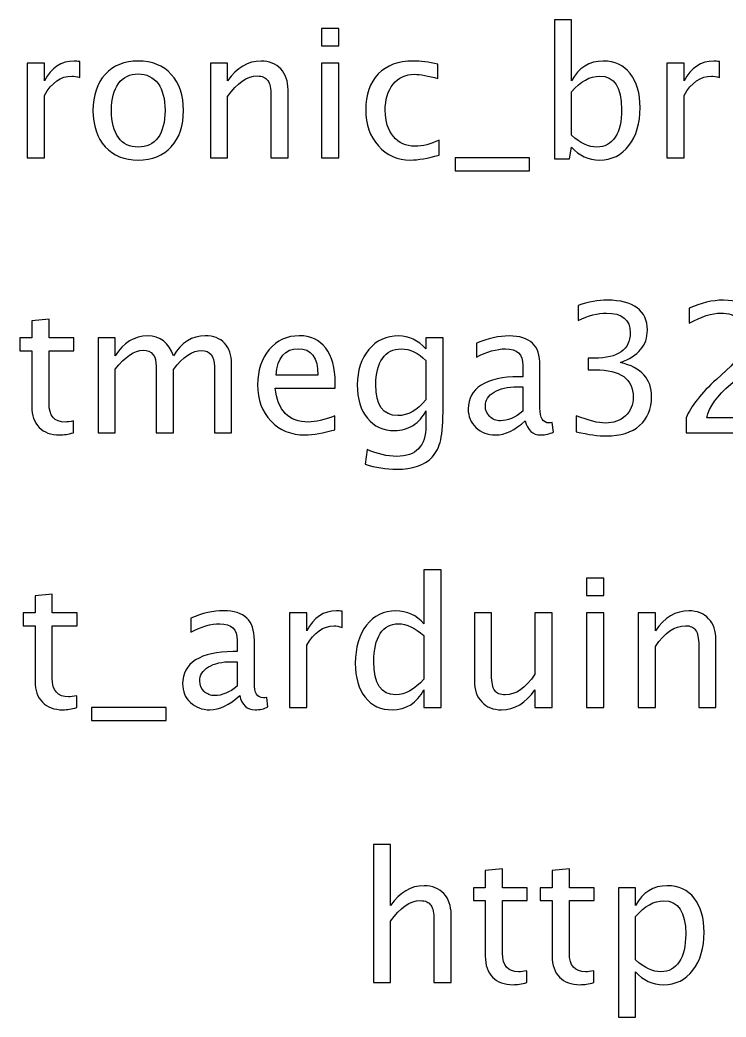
# Model space of a CAD drawing. Header units: centimetres. Extents: x -55 to 43, y -73 to 74.
# Drawn here: x 23.13 to 28.14, y 53.57 to 60.65 of the extents above; entities that cross this region are included whole.
import ezdxf

# ---------------------------------------------------------------- set-up
doc = ezdxf.new("R2010")
doc.units = ezdxf.units.CM
doc.header["$MEASUREMENT"] = 0
doc.layers.add('Layer 1', color=7, linetype='Continuous')

msp = doc.modelspace()

# ---------------------------------------------------------------- linework, layer by layer
at = {"layer": 'Layer 1'}
for points, knots in [([(26.92554, 59.66282), (26.92554, 59.66282), (26.92554, 60.64961), (26.92554, 60.64961), (26.92554, 60.64961), (26.92554, 60.64961), (27.04746, 60.64961), (27.04746, 60.64961), (27.04746, 60.64961), (27.04746, 60.64961), (27.04746, 60.21633), (27.04746, 60.21633), (27.04746, 60.21633), (27.09741, 60.31052), (27.17256, 60.35751), (27.27267, 60.35751), (27.27267, 60.35751), (27.35374, 60.35751), (27.41745, 60.32809), (27.46402, 60.26903), (27.46402, 60.26903), (27.51059, 60.20998), (27.53387, 60.12933), (27.53387, 60.0271), (27.53387, 60.0271), (27.53387, 59.91576), (27.50741, 59.8258), (27.45471, 59.75765), (27.45471, 59.75765), (27.402, 59.68928), (27.33258, 59.6552), (27.24664, 59.6552), (27.24664, 59.6552), (27.16684, 59.6552), (27.10038, 59.68568), (27.04746, 59.74685), (27.04746, 59.74685), (27.04746, 59.74685), (27.03264, 59.66282), (27.03264, 59.66282), (27.03264, 59.66282), (27.03264, 59.66282), (26.92554, 59.66282), (26.92554, 59.66282)], [0, 0, 0, 0, 0.0833333, 0.0833333, 0.0833333, 0.0833333, 0.1666667, 0.1666667, 0.1666667, 0.1666667, 0.25, 0.25, 0.25, 0.25, 0.3333333, 0.3333333, 0.3333333, 0.3333333, 0.4166667, 0.4166667, 0.4166667, 0.4166667, 0.5, 0.5, 0.5, 0.5, 0.5833333, 0.5833333, 0.5833333, 0.5833333, 0.6666667, 0.6666667, 0.6666667, 0.6666667, 0.75, 0.75, 0.75, 0.75, 0.8333333, 0.8333333, 0.8333333, 0.8333333, 1, 1, 1, 1]), ([(25.27306, 60.46673), (25.27306, 60.46673), (25.27306, 60.58865), (25.27306, 60.58865), (25.27306, 60.58865), (25.27306, 60.58865), (25.39498, 60.58865), (25.39498, 60.58865), (25.39498, 60.58865), (25.39498, 60.58865), (25.39498, 60.46673), (25.39498, 60.46673), (25.39498, 60.46673), (25.39498, 60.46673), (25.27306, 60.46673), (25.27306, 60.46673)], [0, 0, 0, 0, 0.2, 0.2, 0.2, 0.2, 0.4, 0.4, 0.4, 0.4, 0.6, 0.6, 0.6, 0.6, 1, 1, 1, 1]), ([(23.18497, 59.67044), (23.18497, 59.67044), (23.18497, 60.34354), (23.18497, 60.34354), (23.18497, 60.34354), (23.18497, 60.34354), (23.30689, 60.34354), (23.30689, 60.34354), (23.30689, 60.34354), (23.30689, 60.34354), (23.30689, 60.21633), (23.30689, 60.21633), (23.30689, 60.21633), (23.35536, 60.31052), (23.42564, 60.35751), (23.51792, 60.35751), (23.51792, 60.35751), (23.53041, 60.35751), (23.54353, 60.35645), (23.55708, 60.35434), (23.55708, 60.35434), (23.55708, 60.35434), (23.55708, 60.24025), (23.55708, 60.24025), (23.55708, 60.24025), (23.53591, 60.24723), (23.51729, 60.25083), (23.5012, 60.25083), (23.5012, 60.25083), (23.42373, 60.25083), (23.35896, 60.20511), (23.30689, 60.11346), (23.30689, 60.11346), (23.30689, 60.11346), (23.30689, 59.67044), (23.30689, 59.67044), (23.30689, 59.67044), (23.30689, 59.67044), (23.18497, 59.67044), (23.18497, 59.67044)], [0, 0, 0, 0, 0.0909091, 0.0909091, 0.0909091, 0.0909091, 0.1818182, 0.1818182, 0.1818182, 0.1818182, 0.2727273, 0.2727273, 0.2727273, 0.2727273, 0.3636364, 0.3636364, 0.3636364, 0.3636364, 0.4545455, 0.4545455, 0.4545455, 0.4545455, 0.5454545, 0.5454545, 0.5454545, 0.5454545, 0.6363636, 0.6363636, 0.6363636, 0.6363636, 0.7272727, 0.7272727, 0.7272727, 0.7272727, 0.8181818, 0.8181818, 0.8181818, 0.8181818, 1, 1, 1, 1]), ([(23.97258, 59.6552), (23.87373, 59.6552), (23.79542, 59.68674), (23.73784, 59.74982), (23.73784, 59.74982), (23.68006, 59.81289), (23.65127, 59.89862), (23.65127, 60.00678), (23.65127, 60.00678), (23.65127, 60.11473), (23.68006, 60.20024), (23.73784, 60.26311), (23.73784, 60.26311), (23.79542, 60.32597), (23.87373, 60.35751), (23.97258, 60.35751), (23.97258, 60.35751), (24.07143, 60.35751), (24.14975, 60.32597), (24.20732, 60.26311), (24.20732, 60.26311), (24.2651, 60.20024), (24.29389, 60.11473), (24.29389, 60.00678), (24.29389, 60.00678), (24.29389, 59.89862), (24.2651, 59.81289), (24.20732, 59.74982), (24.20732, 59.74982), (24.14975, 59.68674), (24.07143, 59.6552), (23.97258, 59.6552)], [0, 0, 0, 0, 0.1111111, 0.1111111, 0.1111111, 0.1111111, 0.2222222, 0.2222222, 0.2222222, 0.2222222, 0.3333333, 0.3333333, 0.3333333, 0.3333333, 0.4444444, 0.4444444, 0.4444444, 0.4444444, 0.5555556, 0.5555556, 0.5555556, 0.5555556, 0.6666667, 0.6666667, 0.6666667, 0.6666667, 0.7777778, 0.7777778, 0.7777778, 0.7777778, 1, 1, 1, 1]), ([(24.48481, 59.67044), (24.48481, 59.67044), (24.48481, 60.34354), (24.48481, 60.34354), (24.48481, 60.34354), (24.48481, 60.34354), (24.60673, 60.34354), (24.60673, 60.34354), (24.60673, 60.34354), (24.60673, 60.34354), (24.60673, 60.21633), (24.60673, 60.21633), (24.60673, 60.21633), (24.67129, 60.31052), (24.75045, 60.35751), (24.84401, 60.35751), (24.84401, 60.35751), (24.90285, 60.35751), (24.94963, 60.3391), (24.98413, 60.30205), (24.98413, 60.30205), (25.01863, 60.26522), (25.03599, 60.21548), (25.03599, 60.15325), (25.03599, 60.15325), (25.03599, 60.15325), (25.03599, 59.67044), (25.03599, 59.67044), (25.03599, 59.67044), (25.03599, 59.67044), (24.91407, 59.67044), (24.91407, 59.67044), (24.91407, 59.67044), (24.91407, 59.67044), (24.91407, 60.11346), (24.91407, 60.11346), (24.91407, 60.11346), (24.91407, 60.16341), (24.90666, 60.19897), (24.89206, 60.22014), (24.89206, 60.22014), (24.87724, 60.24152), (24.8529, 60.2521), (24.81882, 60.2521), (24.81882, 60.2521), (24.74389, 60.2521), (24.67319, 60.20321), (24.60673, 60.10542), (24.60673, 60.10542), (24.60673, 60.10542), (24.60673, 59.67044), (24.60673, 59.67044), (24.60673, 59.67044), (24.60673, 59.67044), (24.48481, 59.67044), (24.48481, 59.67044)], [0, 0, 0, 0, 0.0666667, 0.0666667, 0.0666667, 0.0666667, 0.1333333, 0.1333333, 0.1333333, 0.1333333, 0.2, 0.2, 0.2, 0.2, 0.2666667, 0.2666667, 0.2666667, 0.2666667, 0.3333333, 0.3333333, 0.3333333, 0.3333333, 0.4, 0.4, 0.4, 0.4, 0.4666667, 0.4666667, 0.4666667, 0.4666667, 0.5333333, 0.5333333, 0.5333333, 0.5333333, 0.6, 0.6, 0.6, 0.6, 0.6666667, 0.6666667, 0.6666667, 0.6666667, 0.7333333, 0.7333333, 0.7333333, 0.7333333, 0.8, 0.8, 0.8, 0.8, 0.8666667, 0.8666667, 0.8666667, 0.8666667, 1, 1, 1, 1]), ([(25.27306, 59.67044), (25.27306, 59.67044), (25.27306, 60.34354), (25.27306, 60.34354), (25.27306, 60.34354), (25.27306, 60.34354), (25.39498, 60.34354), (25.39498, 60.34354), (25.39498, 60.34354), (25.39498, 60.34354), (25.39498, 59.67044), (25.39498, 59.67044), (25.39498, 59.67044), (25.39498, 59.67044), (25.27306, 59.67044), (25.27306, 59.67044)], [0, 0, 0, 0, 0.2, 0.2, 0.2, 0.2, 0.4, 0.4, 0.4, 0.4, 0.6, 0.6, 0.6, 0.6, 1, 1, 1, 1]), ([(26.10745, 59.69076), (26.0285, 59.66705), (25.96034, 59.6552), (25.90298, 59.6552), (25.90298, 59.6552), (25.81196, 59.6552), (25.73661, 59.68886), (25.67671, 59.75595), (25.67671, 59.75595), (25.61681, 59.82326), (25.58675, 59.90814), (25.58675, 60.01038), (25.58675, 60.01038), (25.58675, 60.1196), (25.61638, 60.2049), (25.67565, 60.26586), (25.67565, 60.26586), (25.73492, 60.32703), (25.81768, 60.35751), (25.92394, 60.35751), (25.92394, 60.35751), (25.97622, 60.35751), (26.03506, 60.35031), (26.09983, 60.33592), (26.09983, 60.33592), (26.09983, 60.33592), (26.09983, 60.23305), (26.09983, 60.23305), (26.09983, 60.23305), (26.03104, 60.25337), (25.97495, 60.26353), (25.93177, 60.26353), (25.93177, 60.26353), (25.86911, 60.26353), (25.81895, 60.24004), (25.78148, 60.19326), (25.78148, 60.19326), (25.74402, 60.14648), (25.72518, 60.08404), (25.72518, 60.00614), (25.72518, 60.00614), (25.72518, 59.93058), (25.74465, 59.86962), (25.78339, 59.82284), (25.78339, 59.82284), (25.82212, 59.77627), (25.87271, 59.75299), (25.93558, 59.75299), (25.93558, 59.75299), (25.99125, 59.75299), (26.0484, 59.76738), (26.10745, 59.79617), (26.10745, 59.79617), (26.10745, 59.79617), (26.10745, 59.69076), (26.10745, 59.69076)], [0, 0, 0, 0, 0.0666667, 0.0666667, 0.0666667, 0.0666667, 0.1333333, 0.1333333, 0.1333333, 0.1333333, 0.2, 0.2, 0.2, 0.2, 0.2666667, 0.2666667, 0.2666667, 0.2666667, 0.3333333, 0.3333333, 0.3333333, 0.3333333, 0.4, 0.4, 0.4, 0.4, 0.4666667, 0.4666667, 0.4666667, 0.4666667, 0.5333333, 0.5333333, 0.5333333, 0.5333333, 0.6, 0.6, 0.6, 0.6, 0.6666667, 0.6666667, 0.6666667, 0.6666667, 0.7333333, 0.7333333, 0.7333333, 0.7333333, 0.8, 0.8, 0.8, 0.8, 0.8666667, 0.8666667, 0.8666667, 0.8666667, 1, 1, 1, 1]), ([(27.72479, 59.67044), (27.72479, 59.67044), (27.72479, 60.34354), (27.72479, 60.34354), (27.72479, 60.34354), (27.72479, 60.34354), (27.84671, 60.34354), (27.84671, 60.34354), (27.84671, 60.34354), (27.84671, 60.34354), (27.84671, 60.21633), (27.84671, 60.21633), (27.84671, 60.21633), (27.89518, 60.31052), (27.96546, 60.35751), (28.05774, 60.35751), (28.05774, 60.35751), (28.07023, 60.35751), (28.08335, 60.35645), (28.0969, 60.35434), (28.0969, 60.35434), (28.0969, 60.35434), (28.0969, 60.24025), (28.0969, 60.24025), (28.0969, 60.24025), (28.07573, 60.24723), (28.05711, 60.25083), (28.04102, 60.25083), (28.04102, 60.25083), (27.96355, 60.25083), (27.89878, 60.20511), (27.84671, 60.11346), (27.84671, 60.11346), (27.84671, 60.11346), (27.84671, 59.67044), (27.84671, 59.67044), (27.84671, 59.67044), (27.84671, 59.67044), (27.72479, 59.67044), (27.72479, 59.67044)], [0, 0, 0, 0, 0.0909091, 0.0909091, 0.0909091, 0.0909091, 0.1818182, 0.1818182, 0.1818182, 0.1818182, 0.2727273, 0.2727273, 0.2727273, 0.2727273, 0.3636364, 0.3636364, 0.3636364, 0.3636364, 0.4545455, 0.4545455, 0.4545455, 0.4545455, 0.5454545, 0.5454545, 0.5454545, 0.5454545, 0.6363636, 0.6363636, 0.6363636, 0.6363636, 0.7272727, 0.7272727, 0.7272727, 0.7272727, 0.8181818, 0.8181818, 0.8181818, 0.8181818, 1, 1, 1, 1]), ([(23.97237, 59.74664), (24.03269, 59.74664), (24.07968, 59.76929), (24.11313, 59.8148), (24.11313, 59.8148), (24.14636, 59.86009), (24.16308, 59.92423), (24.16308, 60.00678), (24.16308, 60.00678), (24.16308, 60.08912), (24.14636, 60.15304), (24.11313, 60.19834), (24.11313, 60.19834), (24.07968, 60.24342), (24.03269, 60.26607), (23.97237, 60.26607), (23.97237, 60.26607), (23.91183, 60.26607), (23.86484, 60.24342), (23.83182, 60.19834), (23.83182, 60.19834), (23.79859, 60.15304), (23.78208, 60.08912), (23.78208, 60.00678), (23.78208, 60.00678), (23.78208, 59.92423), (23.79859, 59.86009), (23.83182, 59.8148), (23.83182, 59.8148), (23.86484, 59.76929), (23.91183, 59.74664), (23.97237, 59.74664)], [0, 0, 0, 0, 0.1111111, 0.1111111, 0.1111111, 0.1111111, 0.2222222, 0.2222222, 0.2222222, 0.2222222, 0.3333333, 0.3333333, 0.3333333, 0.3333333, 0.4444444, 0.4444444, 0.4444444, 0.4444444, 0.5555556, 0.5555556, 0.5555556, 0.5555556, 0.6666667, 0.6666667, 0.6666667, 0.6666667, 0.7777778, 0.7777778, 0.7777778, 0.7777778, 1, 1, 1, 1]), ([(27.04746, 59.83088), (27.11033, 59.77479), (27.17023, 59.74664), (27.22717, 59.74664), (27.22717, 59.74664), (27.28326, 59.74664), (27.32665, 59.77014), (27.35713, 59.81691), (27.35713, 59.81691), (27.38782, 59.86369), (27.40306, 59.92952), (27.40306, 60.01461), (27.40306, 60.01461), (27.40306, 60.17209), (27.35099, 60.25083), (27.24685, 60.25083), (27.24685, 60.25083), (27.17869, 60.25083), (27.11223, 60.214), (27.04746, 60.14013), (27.04746, 60.14013), (27.04746, 60.14013), (27.04746, 59.83088), (27.04746, 59.83088)], [0, 0, 0, 0, 0.1428571, 0.1428571, 0.1428571, 0.1428571, 0.2857143, 0.2857143, 0.2857143, 0.2857143, 0.4285714, 0.4285714, 0.4285714, 0.4285714, 0.5714286, 0.5714286, 0.5714286, 0.5714286, 0.7142857, 0.7142857, 0.7142857, 0.7142857, 1, 1, 1, 1]), ([(26.22196, 59.579), (26.22196, 59.579), (26.22196, 59.67044), (26.22196, 59.67044), (26.22196, 59.67044), (26.22196, 59.67044), (26.75028, 59.67044), (26.75028, 59.67044), (26.75028, 59.67044), (26.75028, 59.67044), (26.75028, 59.579), (26.75028, 59.579), (26.75028, 59.579), (26.75028, 59.579), (26.22196, 59.579), (26.22196, 59.579)], [0, 0, 0, 0, 0.2, 0.2, 0.2, 0.2, 0.4, 0.4, 0.4, 0.4, 0.6, 0.6, 0.6, 0.6, 1, 1, 1, 1]), ([(27.08135, 57.72522), (27.08135, 57.72522), (27.08135, 57.83952), (27.08135, 57.83952), (27.08135, 57.83952), (27.16856, 57.80481), (27.23693, 57.78745), (27.28709, 57.78745), (27.28709, 57.78745), (27.34615, 57.78745), (27.39377, 57.80438), (27.43039, 57.83846), (27.43039, 57.83846), (27.46701, 57.87254), (27.48521, 57.91699), (27.48521, 57.9716), (27.48521, 57.9716), (27.48521, 58.10114), (27.39504, 58.16591), (27.2147, 58.16591), (27.2147, 58.16591), (27.2147, 58.16591), (27.16644, 58.16591), (27.16644, 58.16591), (27.16644, 58.16591), (27.16644, 58.16591), (27.16644, 58.24783), (27.16644, 58.24783), (27.16644, 58.24783), (27.16644, 58.24783), (27.2092, 58.24846), (27.2092, 58.24846), (27.2092, 58.24846), (27.37874, 58.24846), (27.46362, 58.30815), (27.46362, 58.42774), (27.46362, 58.42774), (27.46362, 58.52151), (27.40732, 58.5685), (27.29492, 58.5685), (27.29492, 58.5685), (27.2346, 58.5685), (27.16771, 58.55114), (27.09405, 58.51643), (27.09405, 58.51643), (27.09405, 58.51643), (27.09405, 58.62311), (27.09405, 58.62311), (27.09405, 58.62311), (27.16623, 58.64766), (27.23587, 58.65994), (27.30275, 58.65994), (27.30275, 58.65994), (27.39377, 58.65994), (27.46383, 58.64174), (27.51252, 58.60533), (27.51252, 58.60533), (27.5612, 58.56914), (27.58554, 58.51643), (27.58554, 58.44743), (27.58554, 58.44743), (27.58554, 58.33969), (27.52183, 58.26285), (27.39419, 58.21713), (27.39419, 58.21713), (27.54215, 58.18263), (27.61602, 58.10156), (27.61602, 57.97351), (27.61602, 57.97351), (27.61602, 57.88715), (27.58745, 57.8192), (27.53051, 57.76988), (27.53051, 57.76988), (27.47357, 57.72056), (27.39525, 57.69601), (27.29577, 57.69601), (27.29577, 57.69601), (27.23904, 57.69601), (27.16771, 57.70575), (27.08135, 57.72522)], [0, 0, 0, 0, 0.047619, 0.047619, 0.047619, 0.047619, 0.0952381, 0.0952381, 0.0952381, 0.0952381, 0.1428571, 0.1428571, 0.1428571, 0.1428571, 0.1904762, 0.1904762, 0.1904762, 0.1904762, 0.2380952, 0.2380952, 0.2380952, 0.2380952, 0.2857143, 0.2857143, 0.2857143, 0.2857143, 0.3333333, 0.3333333, 0.3333333, 0.3333333, 0.3809524, 0.3809524, 0.3809524, 0.3809524, 0.4285714, 0.4285714, 0.4285714, 0.4285714, 0.4761905, 0.4761905, 0.4761905, 0.4761905, 0.5238095, 0.5238095, 0.5238095, 0.5238095, 0.5714286, 0.5714286, 0.5714286, 0.5714286, 0.6190476, 0.6190476, 0.6190476, 0.6190476, 0.6666667, 0.6666667, 0.6666667, 0.6666667, 0.7142857, 0.7142857, 0.7142857, 0.7142857, 0.7619048, 0.7619048, 0.7619048, 0.7619048, 0.8095238, 0.8095238, 0.8095238, 0.8095238, 0.8571429, 0.8571429, 0.8571429, 0.8571429, 0.9047619, 0.9047619, 0.9047619, 0.9047619, 1, 1, 1, 1]), ([(27.86028, 57.71887), (27.86028, 57.71887), (27.86028, 57.82555), (27.86028, 57.82555), (27.86028, 57.82555), (27.89584, 57.90874), (27.9676, 57.99954), (28.07576, 58.09754), (28.07576, 58.09754), (28.07576, 58.09754), (28.14561, 58.1602), (28.14561, 58.1602), (28.14561, 58.1602), (28.23557, 58.2419), (28.28065, 58.32276), (28.28065, 58.40319), (28.28065, 58.40319), (28.28065, 58.45462), (28.2652, 58.49484), (28.23451, 58.52426), (28.23451, 58.52426), (28.20382, 58.55368), (28.16127, 58.5685), (28.1073, 58.5685), (28.1073, 58.5685), (28.04422, 58.5685), (27.9695, 58.54437), (27.88314, 58.49611), (27.88314, 58.49611), (27.88314, 58.49611), (27.88314, 58.60279), (27.88314, 58.60279), (27.88314, 58.60279), (27.96463, 58.64089), (28.0457, 58.65994), (28.12656, 58.65994), (28.12656, 58.65994), (28.21249, 58.65994), (28.2815, 58.63687), (28.33357, 58.59051), (28.33357, 58.59051), (28.38543, 58.54416), (28.41146, 58.48278), (28.41146, 58.40615), (28.41146, 58.40615), (28.41146, 58.35112), (28.39834, 58.30222), (28.37209, 58.25968), (28.37209, 58.25968), (28.34563, 58.21692), (28.29674, 58.16528), (28.22498, 58.10432), (28.22498, 58.10432), (28.22498, 58.10432), (28.17778, 58.0641), (28.17778, 58.0641), (28.17778, 58.0641), (28.07957, 57.98091), (28.02284, 57.90133), (28.0076, 57.82555), (28.0076, 57.82555), (28.0076, 57.82555), (28.40765, 57.82555), (28.40765, 57.82555), (28.40765, 57.82555), (28.40765, 57.82555), (28.40765, 57.71887), (28.40765, 57.71887), (28.40765, 57.71887), (28.40765, 57.71887), (27.86028, 57.71887), (27.86028, 57.71887)], [0, 0, 0, 0, 0.0526316, 0.0526316, 0.0526316, 0.0526316, 0.1052632, 0.1052632, 0.1052632, 0.1052632, 0.1578947, 0.1578947, 0.1578947, 0.1578947, 0.2105263, 0.2105263, 0.2105263, 0.2105263, 0.2631579, 0.2631579, 0.2631579, 0.2631579, 0.3157895, 0.3157895, 0.3157895, 0.3157895, 0.3684211, 0.3684211, 0.3684211, 0.3684211, 0.4210526, 0.4210526, 0.4210526, 0.4210526, 0.4736842, 0.4736842, 0.4736842, 0.4736842, 0.5263158, 0.5263158, 0.5263158, 0.5263158, 0.5789474, 0.5789474, 0.5789474, 0.5789474, 0.6315789, 0.6315789, 0.6315789, 0.6315789, 0.6842105, 0.6842105, 0.6842105, 0.6842105, 0.7368421, 0.7368421, 0.7368421, 0.7368421, 0.7894737, 0.7894737, 0.7894737, 0.7894737, 0.8421053, 0.8421053, 0.8421053, 0.8421053, 0.8947368, 0.8947368, 0.8947368, 0.8947368, 1, 1, 1, 1]), ([(23.51328, 57.71908), (23.4756, 57.70871), (23.4428, 57.70363), (23.41507, 57.70363), (23.41507, 57.70363), (23.35284, 57.70363), (23.30437, 57.72141), (23.26965, 57.75697), (23.26965, 57.75697), (23.23473, 57.79253), (23.21737, 57.84185), (23.21737, 57.90514), (23.21737, 57.90514), (23.21737, 57.90514), (23.21737, 58.30053), (23.21737, 58.30053), (23.21737, 58.30053), (23.21737, 58.30053), (23.13313, 58.30053), (23.13313, 58.30053), (23.13313, 58.30053), (23.13313, 58.30053), (23.13313, 58.39197), (23.13313, 58.39197), (23.13313, 58.39197), (23.13313, 58.39197), (23.21737, 58.39197), (23.21737, 58.39197), (23.21737, 58.39197), (23.21737, 58.39197), (23.21737, 58.51368), (23.21737, 58.51368), (23.21737, 58.51368), (23.21737, 58.51368), (23.33929, 58.52532), (23.33929, 58.52532), (23.33929, 58.52532), (23.33929, 58.52532), (23.33929, 58.39197), (23.33929, 58.39197), (23.33929, 58.39197), (23.33929, 58.39197), (23.51582, 58.39197), (23.51582, 58.39197), (23.51582, 58.39197), (23.51582, 58.39197), (23.51582, 58.30053), (23.51582, 58.30053), (23.51582, 58.30053), (23.51582, 58.30053), (23.33929, 58.30053), (23.33929, 58.30053), (23.33929, 58.30053), (23.33929, 58.30053), (23.33929, 57.92715), (23.33929, 57.92715), (23.33929, 57.92715), (23.33929, 57.8391), (23.3776, 57.79507), (23.45401, 57.79507), (23.45401, 57.79507), (23.47031, 57.79507), (23.49, 57.79782), (23.51328, 57.80311), (23.51328, 57.80311), (23.51328, 57.80311), (23.51328, 57.71908), (23.51328, 57.71908)], [0, 0, 0, 0, 0.0555556, 0.0555556, 0.0555556, 0.0555556, 0.1111111, 0.1111111, 0.1111111, 0.1111111, 0.1666667, 0.1666667, 0.1666667, 0.1666667, 0.2222222, 0.2222222, 0.2222222, 0.2222222, 0.2777778, 0.2777778, 0.2777778, 0.2777778, 0.3333333, 0.3333333, 0.3333333, 0.3333333, 0.3888889, 0.3888889, 0.3888889, 0.3888889, 0.4444444, 0.4444444, 0.4444444, 0.4444444, 0.5, 0.5, 0.5, 0.5, 0.5555556, 0.5555556, 0.5555556, 0.5555556, 0.6111111, 0.6111111, 0.6111111, 0.6111111, 0.6666667, 0.6666667, 0.6666667, 0.6666667, 0.7222222, 0.7222222, 0.7222222, 0.7222222, 0.7777778, 0.7777778, 0.7777778, 0.7777778, 0.8333333, 0.8333333, 0.8333333, 0.8333333, 0.8888889, 0.8888889, 0.8888889, 0.8888889, 1, 1, 1, 1]), ([(23.68727, 57.71887), (23.68727, 57.71887), (23.68727, 58.39197), (23.68727, 58.39197), (23.68727, 58.39197), (23.68727, 58.39197), (23.80919, 58.39197), (23.80919, 58.39197), (23.80919, 58.39197), (23.80919, 58.39197), (23.80919, 58.26476), (23.80919, 58.26476), (23.80919, 58.26476), (23.86867, 58.35895), (23.94487, 58.40594), (24.03821, 58.40594), (24.03821, 58.40594), (24.12817, 58.40594), (24.18934, 58.35895), (24.22194, 58.26476), (24.22194, 58.26476), (24.27973, 58.3598), (24.35508, 58.40721), (24.44758, 58.40721), (24.44758, 58.40721), (24.50663, 58.40721), (24.55256, 58.38985), (24.58537, 58.35493), (24.58537, 58.35493), (24.61818, 58.32), (24.63469, 58.27111), (24.63469, 58.20824), (24.63469, 58.20824), (24.63469, 58.20824), (24.63469, 57.71887), (24.63469, 57.71887), (24.63469, 57.71887), (24.63469, 57.71887), (24.51277, 57.71887), (24.51277, 57.71887), (24.51277, 57.71887), (24.51277, 57.71887), (24.51277, 58.18814), (24.51277, 58.18814), (24.51277, 58.18814), (24.51277, 58.26476), (24.48229, 58.30307), (24.42133, 58.30307), (24.42133, 58.30307), (24.35804, 58.30307), (24.29158, 58.25841), (24.22194, 58.16887), (24.22194, 58.16887), (24.22194, 58.16887), (24.22194, 57.71887), (24.22194, 57.71887), (24.22194, 57.71887), (24.22194, 57.71887), (24.10002, 57.71887), (24.10002, 57.71887), (24.10002, 57.71887), (24.10002, 57.71887), (24.10002, 58.18856), (24.10002, 58.18856), (24.10002, 58.18856), (24.10002, 58.26582), (24.06912, 58.30434), (24.0071, 58.30434), (24.0071, 58.30434), (23.9455, 58.30434), (23.87946, 58.25947), (23.80919, 58.16951), (23.80919, 58.16951), (23.80919, 58.16951), (23.80919, 57.71887), (23.80919, 57.71887), (23.80919, 57.71887), (23.80919, 57.71887), (23.68727, 57.71887), (23.68727, 57.71887)], [0, 0, 0, 0, 0.047619, 0.047619, 0.047619, 0.047619, 0.0952381, 0.0952381, 0.0952381, 0.0952381, 0.1428571, 0.1428571, 0.1428571, 0.1428571, 0.1904762, 0.1904762, 0.1904762, 0.1904762, 0.2380952, 0.2380952, 0.2380952, 0.2380952, 0.2857143, 0.2857143, 0.2857143, 0.2857143, 0.3333333, 0.3333333, 0.3333333, 0.3333333, 0.3809524, 0.3809524, 0.3809524, 0.3809524, 0.4285714, 0.4285714, 0.4285714, 0.4285714, 0.4761905, 0.4761905, 0.4761905, 0.4761905, 0.5238095, 0.5238095, 0.5238095, 0.5238095, 0.5714286, 0.5714286, 0.5714286, 0.5714286, 0.6190476, 0.6190476, 0.6190476, 0.6190476, 0.6666667, 0.6666667, 0.6666667, 0.6666667, 0.7142857, 0.7142857, 0.7142857, 0.7142857, 0.7619048, 0.7619048, 0.7619048, 0.7619048, 0.8095238, 0.8095238, 0.8095238, 0.8095238, 0.8571429, 0.8571429, 0.8571429, 0.8571429, 0.9047619, 0.9047619, 0.9047619, 0.9047619, 1, 1, 1, 1]), ([(25.36706, 57.74046), (25.28515, 57.71591), (25.21508, 57.70363), (25.15666, 57.70363), (25.15666, 57.70363), (25.05697, 57.70363), (24.9759, 57.73665), (24.91346, 57.80248), (24.91346, 57.80248), (24.85102, 57.86831), (24.81969, 57.95361), (24.81969, 58.0586), (24.81969, 58.0586), (24.81969, 58.16041), (24.84721, 58.24402), (24.90245, 58.30942), (24.90245, 58.30942), (24.9577, 58.37461), (25.02839, 58.40721), (25.11454, 58.40721), (25.11454, 58.40721), (25.19603, 58.40721), (25.25911, 58.37821), (25.30356, 58.32022), (25.30356, 58.32022), (25.34801, 58.26222), (25.37024, 58.18009), (25.37024, 58.07362), (25.37024, 58.07362), (25.37024, 58.07362), (25.3696, 58.03637), (25.3696, 58.03637), (25.3696, 58.03637), (25.3696, 58.03637), (24.94415, 58.03637), (24.94415, 58.03637), (24.94415, 58.03637), (24.96193, 57.8755), (25.04046, 57.79507), (25.17952, 57.79507), (25.17952, 57.79507), (25.23054, 57.79507), (25.29298, 57.80946), (25.36706, 57.83825), (25.36706, 57.83825), (25.36706, 57.83825), (25.36706, 57.74046), (25.36706, 57.74046)], [0, 0, 0, 0, 0.0769231, 0.0769231, 0.0769231, 0.0769231, 0.1538462, 0.1538462, 0.1538462, 0.1538462, 0.2307692, 0.2307692, 0.2307692, 0.2307692, 0.3076923, 0.3076923, 0.3076923, 0.3076923, 0.3846154, 0.3846154, 0.3846154, 0.3846154, 0.4615385, 0.4615385, 0.4615385, 0.4615385, 0.5384615, 0.5384615, 0.5384615, 0.5384615, 0.6153846, 0.6153846, 0.6153846, 0.6153846, 0.6923077, 0.6923077, 0.6923077, 0.6923077, 0.7692308, 0.7692308, 0.7692308, 0.7692308, 0.8461538, 0.8461538, 0.8461538, 0.8461538, 1, 1, 1, 1]), ([(25.58317, 57.49535), (25.58317, 57.49535), (25.59756, 57.60076), (25.59756, 57.60076), (25.59756, 57.60076), (25.66826, 57.56774), (25.73832, 57.55123), (25.80754, 57.55123), (25.80754, 57.55123), (25.94491, 57.55123), (26.0137, 57.62404), (26.0137, 57.76946), (26.0137, 57.76946), (26.0137, 57.76946), (26.0137, 57.87529), (26.0137, 57.87529), (26.0137, 57.87529), (25.99253, 57.83063), (25.96248, 57.79613), (25.92332, 57.77136), (25.92332, 57.77136), (25.88416, 57.7466), (25.84056, 57.73411), (25.79251, 57.73411), (25.79251, 57.73411), (25.71102, 57.73411), (25.64646, 57.76332), (25.59883, 57.82174), (25.59883, 57.82174), (25.55121, 57.88016), (25.52729, 57.95932), (25.52729, 58.05923), (25.52729, 58.05923), (25.52729, 58.16147), (25.55438, 58.24486), (25.60857, 58.30942), (25.60857, 58.30942), (25.66297, 58.37377), (25.73303, 58.40594), (25.81918, 58.40594), (25.81918, 58.40594), (25.89453, 58.40594), (25.95951, 58.37546), (26.0137, 58.31429), (26.0137, 58.31429), (26.0137, 58.31429), (26.0137, 58.39197), (26.0137, 58.39197), (26.0137, 58.39197), (26.0137, 58.39197), (26.13562, 58.39197), (26.13562, 58.39197), (26.13562, 58.39197), (26.13562, 58.39197), (26.13562, 57.9026), (26.13562, 57.9026), (26.13562, 57.9026), (26.13562, 57.7974), (26.13012, 57.71951), (26.11911, 57.66892), (26.11911, 57.66892), (26.10832, 57.61833), (26.08757, 57.57684), (26.05752, 57.54467), (26.05752, 57.54467), (26.00418, 57.48815), (25.92078, 57.45979), (25.80754, 57.45979), (25.80754, 57.45979), (25.72986, 57.45979), (25.65514, 57.47164), (25.58317, 57.49535)], [0, 0, 0, 0, 0.0526316, 0.0526316, 0.0526316, 0.0526316, 0.1052632, 0.1052632, 0.1052632, 0.1052632, 0.1578947, 0.1578947, 0.1578947, 0.1578947, 0.2105263, 0.2105263, 0.2105263, 0.2105263, 0.2631579, 0.2631579, 0.2631579, 0.2631579, 0.3157895, 0.3157895, 0.3157895, 0.3157895, 0.3684211, 0.3684211, 0.3684211, 0.3684211, 0.4210526, 0.4210526, 0.4210526, 0.4210526, 0.4736842, 0.4736842, 0.4736842, 0.4736842, 0.5263158, 0.5263158, 0.5263158, 0.5263158, 0.5789474, 0.5789474, 0.5789474, 0.5789474, 0.6315789, 0.6315789, 0.6315789, 0.6315789, 0.6842105, 0.6842105, 0.6842105, 0.6842105, 0.7368421, 0.7368421, 0.7368421, 0.7368421, 0.7894737, 0.7894737, 0.7894737, 0.7894737, 0.8421053, 0.8421053, 0.8421053, 0.8421053, 0.8947368, 0.8947368, 0.8947368, 0.8947368, 1, 1, 1, 1]), ([(26.7194, 57.8046), (26.64617, 57.73729), (26.57568, 57.70363), (26.50795, 57.70363), (26.50795, 57.70363), (26.45228, 57.70363), (26.40592, 57.72099), (26.36931, 57.75591), (26.36931, 57.75591), (26.33248, 57.79084), (26.31406, 57.83486), (26.31406, 57.88799), (26.31406, 57.88799), (26.31406, 57.96144), (26.34496, 58.01796), (26.40677, 58.05733), (26.40677, 58.05733), (26.46858, 58.0967), (26.55727, 58.11638), (26.67284, 58.11638), (26.67284, 58.11638), (26.67284, 58.11638), (26.70141, 58.11638), (26.70141, 58.11638), (26.70141, 58.11638), (26.70141, 58.11638), (26.70141, 58.19745), (26.70141, 58.19745), (26.70141, 58.19745), (26.70141, 58.27555), (26.66077, 58.3145), (26.57928, 58.3145), (26.57928, 58.3145), (26.5162, 58.3145), (26.4472, 58.2946), (26.37248, 58.25481), (26.37248, 58.25481), (26.37248, 58.25481), (26.37248, 58.35514), (26.37248, 58.35514), (26.37248, 58.35514), (26.45461, 58.38901), (26.53208, 58.40594), (26.60468, 58.40594), (26.60468, 58.40594), (26.6794, 58.40594), (26.73464, 58.38901), (26.76999, 58.35493), (26.76999, 58.35493), (26.80555, 58.32085), (26.82333, 58.26836), (26.82333, 58.19745), (26.82333, 58.19745), (26.82333, 58.19745), (26.82333, 57.89328), (26.82333, 57.89328), (26.82333, 57.89328), (26.82333, 57.82365), (26.84471, 57.78872), (26.88768, 57.78872), (26.88768, 57.78872), (26.89297, 57.78872), (26.9008, 57.78957), (26.91117, 57.79126), (26.91117, 57.79126), (26.91117, 57.79126), (26.91985, 57.72353), (26.91985, 57.72353), (26.91985, 57.72353), (26.89212, 57.71019), (26.86164, 57.70363), (26.8282, 57.70363), (26.8282, 57.70363), (26.77126, 57.70363), (26.73507, 57.73729), (26.7194, 57.8046)], [0, 0, 0, 0, 0.05, 0.05, 0.05, 0.05, 0.1, 0.1, 0.1, 0.1, 0.15, 0.15, 0.15, 0.15, 0.2, 0.2, 0.2, 0.2, 0.25, 0.25, 0.25, 0.25, 0.3, 0.3, 0.3, 0.3, 0.35, 0.35, 0.35, 0.35, 0.4, 0.4, 0.4, 0.4, 0.45, 0.45, 0.45, 0.45, 0.5, 0.5, 0.5, 0.5, 0.55, 0.55, 0.55, 0.55, 0.6, 0.6, 0.6, 0.6, 0.65, 0.65, 0.65, 0.65, 0.7, 0.7, 0.7, 0.7, 0.75, 0.75, 0.75, 0.75, 0.8, 0.8, 0.8, 0.8, 0.85, 0.85, 0.85, 0.85, 0.9, 0.9, 0.9, 0.9, 1, 1, 1, 1]), ([(24.9505, 58.12781), (24.9505, 58.12781), (25.24768, 58.12781), (25.24768, 58.12781), (25.24768, 58.12781), (25.24768, 58.25312), (25.2009, 58.31577), (25.10756, 58.31577), (25.10756, 58.31577), (25.01358, 58.31577), (24.9613, 58.25312), (24.9505, 58.12781)], [0, 0, 0, 0, 0.25, 0.25, 0.25, 0.25, 0.5, 0.5, 0.5, 0.5, 1, 1, 1, 1]), ([(26.0137, 57.9517), (26.0137, 57.9517), (26.0137, 58.23089), (26.0137, 58.23089), (26.0137, 58.23089), (25.95994, 58.28656), (25.90131, 58.3145), (25.83802, 58.3145), (25.83802, 58.3145), (25.78171, 58.3145), (25.73769, 58.29206), (25.70594, 58.24698), (25.70594, 58.24698), (25.67398, 58.20211), (25.6581, 58.13966), (25.6581, 58.06008), (25.6581, 58.06008), (25.6581, 57.91382), (25.70996, 57.84079), (25.81389, 57.84079), (25.81389, 57.84079), (25.88458, 57.84079), (25.95126, 57.87783), (26.0137, 57.9517)], [0, 0, 0, 0, 0.1428571, 0.1428571, 0.1428571, 0.1428571, 0.2857143, 0.2857143, 0.2857143, 0.2857143, 0.4285714, 0.4285714, 0.4285714, 0.4285714, 0.5714286, 0.5714286, 0.5714286, 0.5714286, 0.7142857, 0.7142857, 0.7142857, 0.7142857, 1, 1, 1, 1]), ([(26.70141, 57.87106), (26.70141, 57.87106), (26.70141, 58.04399), (26.70141, 58.04399), (26.70141, 58.04399), (26.70141, 58.04399), (26.66225, 58.04526), (26.66225, 58.04526), (26.66225, 58.04526), (26.59452, 58.04526), (26.53991, 58.03277), (26.49821, 58.0078), (26.49821, 58.0078), (26.45672, 57.98261), (26.43598, 57.94938), (26.43598, 57.90789), (26.43598, 57.90789), (26.43598, 57.87889), (26.44635, 57.85434), (26.46688, 57.83423), (26.46688, 57.83423), (26.48763, 57.81412), (26.51282, 57.80396), (26.54266, 57.80396), (26.54266, 57.80396), (26.59346, 57.80396), (26.64638, 57.8264), (26.70141, 57.87106)], [0, 0, 0, 0, 0.125, 0.125, 0.125, 0.125, 0.25, 0.25, 0.25, 0.25, 0.375, 0.375, 0.375, 0.375, 0.5, 0.5, 0.5, 0.5, 0.625, 0.625, 0.625, 0.625, 0.75, 0.75, 0.75, 0.75, 1, 1, 1, 1]), ([(25.9996, 55.7673), (25.9996, 55.7673), (25.9996, 55.89367), (25.9996, 55.89367), (25.9996, 55.89367), (25.94986, 55.79926), (25.87493, 55.75206), (25.77481, 55.75206), (25.77481, 55.75206), (25.69353, 55.75206), (25.62961, 55.78148), (25.58304, 55.84054), (25.58304, 55.84054), (25.53647, 55.89959), (25.51319, 55.98024), (25.51319, 56.08247), (25.51319, 56.08247), (25.51319, 56.19423), (25.53965, 56.28419), (25.59235, 56.35235), (25.59235, 56.35235), (25.64527, 56.42029), (25.7147, 56.45437), (25.80085, 56.45437), (25.80085, 56.45437), (25.88064, 56.45437), (25.94711, 56.42389), (25.9996, 56.36272), (25.9996, 56.36272), (25.9996, 56.36272), (25.9996, 56.74647), (25.9996, 56.74647), (25.9996, 56.74647), (25.9996, 56.74647), (26.12152, 56.74647), (26.12152, 56.74647), (26.12152, 56.74647), (26.12152, 56.74647), (26.12152, 55.7673), (26.12152, 55.7673), (26.12152, 55.7673), (26.12152, 55.7673), (25.9996, 55.7673), (25.9996, 55.7673)], [0, 0, 0, 0, 0.0833333, 0.0833333, 0.0833333, 0.0833333, 0.1666667, 0.1666667, 0.1666667, 0.1666667, 0.25, 0.25, 0.25, 0.25, 0.3333333, 0.3333333, 0.3333333, 0.3333333, 0.4166667, 0.4166667, 0.4166667, 0.4166667, 0.5, 0.5, 0.5, 0.5, 0.5833333, 0.5833333, 0.5833333, 0.5833333, 0.6666667, 0.6666667, 0.6666667, 0.6666667, 0.75, 0.75, 0.75, 0.75, 0.8333333, 0.8333333, 0.8333333, 0.8333333, 1, 1, 1, 1]), ([(27.15403, 56.56359), (27.15403, 56.56359), (27.15403, 56.68551), (27.15403, 56.68551), (27.15403, 56.68551), (27.15403, 56.68551), (27.27595, 56.68551), (27.27595, 56.68551), (27.27595, 56.68551), (27.27595, 56.68551), (27.27595, 56.56359), (27.27595, 56.56359), (27.27595, 56.56359), (27.27595, 56.56359), (27.15403, 56.56359), (27.15403, 56.56359)], [0, 0, 0, 0, 0.2, 0.2, 0.2, 0.2, 0.4, 0.4, 0.4, 0.4, 0.6, 0.6, 0.6, 0.6, 1, 1, 1, 1]), ([(23.53665, 55.76751), (23.49897, 55.75714), (23.46617, 55.75206), (23.43844, 55.75206), (23.43844, 55.75206), (23.37621, 55.75206), (23.32774, 55.76984), (23.29302, 55.8054), (23.29302, 55.8054), (23.2581, 55.84096), (23.24074, 55.89028), (23.24074, 55.95357), (23.24074, 55.95357), (23.24074, 55.95357), (23.24074, 56.34896), (23.24074, 56.34896), (23.24074, 56.34896), (23.24074, 56.34896), (23.1565, 56.34896), (23.1565, 56.34896), (23.1565, 56.34896), (23.1565, 56.34896), (23.1565, 56.4404), (23.1565, 56.4404), (23.1565, 56.4404), (23.1565, 56.4404), (23.24074, 56.4404), (23.24074, 56.4404), (23.24074, 56.4404), (23.24074, 56.4404), (23.24074, 56.56211), (23.24074, 56.56211), (23.24074, 56.56211), (23.24074, 56.56211), (23.36266, 56.57375), (23.36266, 56.57375), (23.36266, 56.57375), (23.36266, 56.57375), (23.36266, 56.4404), (23.36266, 56.4404), (23.36266, 56.4404), (23.36266, 56.4404), (23.53919, 56.4404), (23.53919, 56.4404), (23.53919, 56.4404), (23.53919, 56.4404), (23.53919, 56.34896), (23.53919, 56.34896), (23.53919, 56.34896), (23.53919, 56.34896), (23.36266, 56.34896), (23.36266, 56.34896), (23.36266, 56.34896), (23.36266, 56.34896), (23.36266, 55.97558), (23.36266, 55.97558), (23.36266, 55.97558), (23.36266, 55.88753), (23.40097, 55.8435), (23.47738, 55.8435), (23.47738, 55.8435), (23.49368, 55.8435), (23.51337, 55.84625), (23.53665, 55.85154), (23.53665, 55.85154), (23.53665, 55.85154), (23.53665, 55.76751), (23.53665, 55.76751)], [0, 0, 0, 0, 0.0555556, 0.0555556, 0.0555556, 0.0555556, 0.1111111, 0.1111111, 0.1111111, 0.1111111, 0.1666667, 0.1666667, 0.1666667, 0.1666667, 0.2222222, 0.2222222, 0.2222222, 0.2222222, 0.2777778, 0.2777778, 0.2777778, 0.2777778, 0.3333333, 0.3333333, 0.3333333, 0.3333333, 0.3888889, 0.3888889, 0.3888889, 0.3888889, 0.4444444, 0.4444444, 0.4444444, 0.4444444, 0.5, 0.5, 0.5, 0.5, 0.5555556, 0.5555556, 0.5555556, 0.5555556, 0.6111111, 0.6111111, 0.6111111, 0.6111111, 0.6666667, 0.6666667, 0.6666667, 0.6666667, 0.7222222, 0.7222222, 0.7222222, 0.7222222, 0.7777778, 0.7777778, 0.7777778, 0.7777778, 0.8333333, 0.8333333, 0.8333333, 0.8333333, 0.8888889, 0.8888889, 0.8888889, 0.8888889, 1, 1, 1, 1]), ([(24.69256, 55.85303), (24.61933, 55.78572), (24.54884, 55.75206), (24.48111, 55.75206), (24.48111, 55.75206), (24.42544, 55.75206), (24.37908, 55.76942), (24.34247, 55.80434), (24.34247, 55.80434), (24.30564, 55.83927), (24.28722, 55.88329), (24.28722, 55.93642), (24.28722, 55.93642), (24.28722, 56.00987), (24.31812, 56.06639), (24.37993, 56.10576), (24.37993, 56.10576), (24.44174, 56.14513), (24.53043, 56.16481), (24.646, 56.16481), (24.646, 56.16481), (24.646, 56.16481), (24.67457, 56.16481), (24.67457, 56.16481), (24.67457, 56.16481), (24.67457, 56.16481), (24.67457, 56.24588), (24.67457, 56.24588), (24.67457, 56.24588), (24.67457, 56.32398), (24.63393, 56.36293), (24.55244, 56.36293), (24.55244, 56.36293), (24.48936, 56.36293), (24.42036, 56.34303), (24.34564, 56.30324), (24.34564, 56.30324), (24.34564, 56.30324), (24.34564, 56.40357), (24.34564, 56.40357), (24.34564, 56.40357), (24.42777, 56.43744), (24.50524, 56.45437), (24.57784, 56.45437), (24.57784, 56.45437), (24.65256, 56.45437), (24.7078, 56.43744), (24.74315, 56.40336), (24.74315, 56.40336), (24.77871, 56.36928), (24.79649, 56.31679), (24.79649, 56.24588), (24.79649, 56.24588), (24.79649, 56.24588), (24.79649, 55.94171), (24.79649, 55.94171), (24.79649, 55.94171), (24.79649, 55.87208), (24.81787, 55.83715), (24.86084, 55.83715), (24.86084, 55.83715), (24.86613, 55.83715), (24.87396, 55.838), (24.88433, 55.83969), (24.88433, 55.83969), (24.88433, 55.83969), (24.89301, 55.77196), (24.89301, 55.77196), (24.89301, 55.77196), (24.86528, 55.75862), (24.8348, 55.75206), (24.80136, 55.75206), (24.80136, 55.75206), (24.74442, 55.75206), (24.70823, 55.78572), (24.69256, 55.85303)], [0, 0, 0, 0, 0.05, 0.05, 0.05, 0.05, 0.1, 0.1, 0.1, 0.1, 0.15, 0.15, 0.15, 0.15, 0.2, 0.2, 0.2, 0.2, 0.25, 0.25, 0.25, 0.25, 0.3, 0.3, 0.3, 0.3, 0.35, 0.35, 0.35, 0.35, 0.4, 0.4, 0.4, 0.4, 0.45, 0.45, 0.45, 0.45, 0.5, 0.5, 0.5, 0.5, 0.55, 0.55, 0.55, 0.55, 0.6, 0.6, 0.6, 0.6, 0.65, 0.65, 0.65, 0.65, 0.7, 0.7, 0.7, 0.7, 0.75, 0.75, 0.75, 0.75, 0.8, 0.8, 0.8, 0.8, 0.85, 0.85, 0.85, 0.85, 0.9, 0.9, 0.9, 0.9, 1, 1, 1, 1]), ([(25.04689, 55.7673), (25.04689, 55.7673), (25.04689, 56.4404), (25.04689, 56.4404), (25.04689, 56.4404), (25.04689, 56.4404), (25.16881, 56.4404), (25.16881, 56.4404), (25.16881, 56.4404), (25.16881, 56.4404), (25.16881, 56.31319), (25.16881, 56.31319), (25.16881, 56.31319), (25.21728, 56.40738), (25.28756, 56.45437), (25.37984, 56.45437), (25.37984, 56.45437), (25.39233, 56.45437), (25.40545, 56.45331), (25.419, 56.4512), (25.419, 56.4512), (25.419, 56.4512), (25.419, 56.33711), (25.419, 56.33711), (25.419, 56.33711), (25.39783, 56.34409), (25.37921, 56.34769), (25.36312, 56.34769), (25.36312, 56.34769), (25.28565, 56.34769), (25.22088, 56.30197), (25.16881, 56.21032), (25.16881, 56.21032), (25.16881, 56.21032), (25.16881, 55.7673), (25.16881, 55.7673), (25.16881, 55.7673), (25.16881, 55.7673), (25.04689, 55.7673), (25.04689, 55.7673)], [0, 0, 0, 0, 0.0909091, 0.0909091, 0.0909091, 0.0909091, 0.1818182, 0.1818182, 0.1818182, 0.1818182, 0.2727273, 0.2727273, 0.2727273, 0.2727273, 0.3636364, 0.3636364, 0.3636364, 0.3636364, 0.4545455, 0.4545455, 0.4545455, 0.4545455, 0.5454545, 0.5454545, 0.5454545, 0.5454545, 0.6363636, 0.6363636, 0.6363636, 0.6363636, 0.7272727, 0.7272727, 0.7272727, 0.7272727, 0.8181818, 0.8181818, 0.8181818, 0.8181818, 1, 1, 1, 1]), ([(26.78742, 55.7673), (26.78742, 55.7673), (26.78742, 55.89388), (26.78742, 55.89388), (26.78742, 55.89388), (26.72244, 55.79926), (26.64349, 55.75206), (26.55078, 55.75206), (26.55078, 55.75206), (26.49193, 55.75206), (26.44516, 55.77048), (26.41044, 55.80752), (26.41044, 55.80752), (26.37552, 55.84456), (26.35816, 55.8943), (26.35816, 55.95717), (26.35816, 55.95717), (26.35816, 55.95717), (26.35816, 56.4404), (26.35816, 56.4404), (26.35816, 56.4404), (26.35816, 56.4404), (26.48008, 56.4404), (26.48008, 56.4404), (26.48008, 56.4404), (26.48008, 56.4404), (26.48008, 55.99696), (26.48008, 55.99696), (26.48008, 55.99696), (26.48008, 55.94637), (26.48749, 55.9106), (26.50209, 55.88943), (26.50209, 55.88943), (26.51691, 55.86805), (26.54146, 55.85747), (26.57597, 55.85747), (26.57597, 55.85747), (26.65047, 55.85747), (26.72117, 55.90637), (26.78742, 56.00437), (26.78742, 56.00437), (26.78742, 56.00437), (26.78742, 56.4404), (26.78742, 56.4404), (26.78742, 56.4404), (26.78742, 56.4404), (26.90934, 56.4404), (26.90934, 56.4404), (26.90934, 56.4404), (26.90934, 56.4404), (26.90934, 55.7673), (26.90934, 55.7673), (26.90934, 55.7673), (26.90934, 55.7673), (26.78742, 55.7673), (26.78742, 55.7673)], [0, 0, 0, 0, 0.0666667, 0.0666667, 0.0666667, 0.0666667, 0.1333333, 0.1333333, 0.1333333, 0.1333333, 0.2, 0.2, 0.2, 0.2, 0.2666667, 0.2666667, 0.2666667, 0.2666667, 0.3333333, 0.3333333, 0.3333333, 0.3333333, 0.4, 0.4, 0.4, 0.4, 0.4666667, 0.4666667, 0.4666667, 0.4666667, 0.5333333, 0.5333333, 0.5333333, 0.5333333, 0.6, 0.6, 0.6, 0.6, 0.6666667, 0.6666667, 0.6666667, 0.6666667, 0.7333333, 0.7333333, 0.7333333, 0.7333333, 0.8, 0.8, 0.8, 0.8, 0.8666667, 0.8666667, 0.8666667, 0.8666667, 1, 1, 1, 1]), ([(27.15403, 55.7673), (27.15403, 55.7673), (27.15403, 56.4404), (27.15403, 56.4404), (27.15403, 56.4404), (27.15403, 56.4404), (27.27595, 56.4404), (27.27595, 56.4404), (27.27595, 56.4404), (27.27595, 56.4404), (27.27595, 55.7673), (27.27595, 55.7673), (27.27595, 55.7673), (27.27595, 55.7673), (27.15403, 55.7673), (27.15403, 55.7673)], [0, 0, 0, 0, 0.2, 0.2, 0.2, 0.2, 0.4, 0.4, 0.4, 0.4, 0.6, 0.6, 0.6, 0.6, 1, 1, 1, 1]), ([(27.52106, 55.7673), (27.52106, 55.7673), (27.52106, 56.4404), (27.52106, 56.4404), (27.52106, 56.4404), (27.52106, 56.4404), (27.64298, 56.4404), (27.64298, 56.4404), (27.64298, 56.4404), (27.64298, 56.4404), (27.64298, 56.31319), (27.64298, 56.31319), (27.64298, 56.31319), (27.70754, 56.40738), (27.7867, 56.45437), (27.88026, 56.45437), (27.88026, 56.45437), (27.9391, 56.45437), (27.98588, 56.43596), (28.02038, 56.39891), (28.02038, 56.39891), (28.05488, 56.36208), (28.07224, 56.31234), (28.07224, 56.25011), (28.07224, 56.25011), (28.07224, 56.25011), (28.07224, 55.7673), (28.07224, 55.7673), (28.07224, 55.7673), (28.07224, 55.7673), (27.95032, 55.7673), (27.95032, 55.7673), (27.95032, 55.7673), (27.95032, 55.7673), (27.95032, 56.21032), (27.95032, 56.21032), (27.95032, 56.21032), (27.95032, 56.26027), (27.94291, 56.29583), (27.92831, 56.317), (27.92831, 56.317), (27.91349, 56.33838), (27.88915, 56.34896), (27.85507, 56.34896), (27.85507, 56.34896), (27.78014, 56.34896), (27.70944, 56.30007), (27.64298, 56.20228), (27.64298, 56.20228), (27.64298, 56.20228), (27.64298, 55.7673), (27.64298, 55.7673), (27.64298, 55.7673), (27.64298, 55.7673), (27.52106, 55.7673), (27.52106, 55.7673)], [0, 0, 0, 0, 0.0666667, 0.0666667, 0.0666667, 0.0666667, 0.1333333, 0.1333333, 0.1333333, 0.1333333, 0.2, 0.2, 0.2, 0.2, 0.2666667, 0.2666667, 0.2666667, 0.2666667, 0.3333333, 0.3333333, 0.3333333, 0.3333333, 0.4, 0.4, 0.4, 0.4, 0.4666667, 0.4666667, 0.4666667, 0.4666667, 0.5333333, 0.5333333, 0.5333333, 0.5333333, 0.6, 0.6, 0.6, 0.6, 0.6666667, 0.6666667, 0.6666667, 0.6666667, 0.7333333, 0.7333333, 0.7333333, 0.7333333, 0.8, 0.8, 0.8, 0.8, 0.8666667, 0.8666667, 0.8666667, 0.8666667, 1, 1, 1, 1]), ([(25.9996, 56.27932), (25.93631, 56.33499), (25.87641, 56.36293), (25.81968, 56.36293), (25.81968, 56.36293), (25.7638, 56.36293), (25.72062, 56.33965), (25.68993, 56.29287), (25.68993, 56.29287), (25.65924, 56.2463), (25.644, 56.18026), (25.644, 56.09475), (25.644, 56.09475), (25.644, 55.93748), (25.69607, 55.85874), (25.80042, 55.85874), (25.80042, 55.85874), (25.86816, 55.85874), (25.93462, 55.89578), (25.9996, 55.96965), (25.9996, 55.96965), (25.9996, 55.96965), (25.9996, 56.27932), (25.9996, 56.27932)], [0, 0, 0, 0, 0.1428571, 0.1428571, 0.1428571, 0.1428571, 0.2857143, 0.2857143, 0.2857143, 0.2857143, 0.4285714, 0.4285714, 0.4285714, 0.4285714, 0.5714286, 0.5714286, 0.5714286, 0.5714286, 0.7142857, 0.7142857, 0.7142857, 0.7142857, 1, 1, 1, 1]), ([(24.67457, 55.91949), (24.67457, 55.91949), (24.67457, 56.09242), (24.67457, 56.09242), (24.67457, 56.09242), (24.67457, 56.09242), (24.63541, 56.09369), (24.63541, 56.09369), (24.63541, 56.09369), (24.56768, 56.09369), (24.51307, 56.0812), (24.47137, 56.05623), (24.47137, 56.05623), (24.42988, 56.03104), (24.40914, 55.99781), (24.40914, 55.95632), (24.40914, 55.95632), (24.40914, 55.92732), (24.41951, 55.90277), (24.44004, 55.88266), (24.44004, 55.88266), (24.46079, 55.86255), (24.48598, 55.85239), (24.51582, 55.85239), (24.51582, 55.85239), (24.56662, 55.85239), (24.61954, 55.87483), (24.67457, 55.91949)], [0, 0, 0, 0, 0.125, 0.125, 0.125, 0.125, 0.25, 0.25, 0.25, 0.25, 0.375, 0.375, 0.375, 0.375, 0.5, 0.5, 0.5, 0.5, 0.625, 0.625, 0.625, 0.625, 0.75, 0.75, 0.75, 0.75, 1, 1, 1, 1]), ([(23.64206, 55.67586), (23.64206, 55.67586), (23.64206, 55.7673), (23.64206, 55.7673), (23.64206, 55.7673), (23.64206, 55.7673), (24.17038, 55.7673), (24.17038, 55.7673), (24.17038, 55.7673), (24.17038, 55.7673), (24.17038, 55.67586), (24.17038, 55.67586), (24.17038, 55.67586), (24.17038, 55.67586), (23.64206, 55.67586), (23.64206, 55.67586)], [0, 0, 0, 0, 0.2, 0.2, 0.2, 0.2, 0.4, 0.4, 0.4, 0.4, 0.6, 0.6, 0.6, 0.6, 1, 1, 1, 1]), ([(25.64179, 53.81573), (25.64179, 53.81573), (25.64179, 54.7949), (25.64179, 54.7949), (25.64179, 54.7949), (25.64179, 54.7949), (25.76371, 54.7949), (25.76371, 54.7949), (25.76371, 54.7949), (25.76371, 54.7949), (25.76371, 54.36162), (25.76371, 54.36162), (25.76371, 54.36162), (25.82827, 54.45581), (25.90743, 54.5028), (26.00099, 54.5028), (26.00099, 54.5028), (26.05983, 54.5028), (26.10661, 54.48439), (26.14111, 54.44734), (26.14111, 54.44734), (26.17561, 54.41051), (26.19297, 54.36077), (26.19297, 54.29854), (26.19297, 54.29854), (26.19297, 54.29854), (26.19297, 53.81573), (26.19297, 53.81573), (26.19297, 53.81573), (26.19297, 53.81573), (26.07105, 53.81573), (26.07105, 53.81573), (26.07105, 53.81573), (26.07105, 53.81573), (26.07105, 54.25875), (26.07105, 54.25875), (26.07105, 54.25875), (26.07105, 54.3087), (26.06364, 54.34426), (26.04904, 54.36543), (26.04904, 54.36543), (26.03422, 54.38681), (26.00988, 54.39739), (25.9758, 54.39739), (25.9758, 54.39739), (25.90087, 54.39739), (25.83017, 54.3485), (25.76371, 54.25071), (25.76371, 54.25071), (25.76371, 54.25071), (25.76371, 53.81573), (25.76371, 53.81573), (25.76371, 53.81573), (25.76371, 53.81573), (25.64179, 53.81573), (25.64179, 53.81573)], [0, 0, 0, 0, 0.0666667, 0.0666667, 0.0666667, 0.0666667, 0.1333333, 0.1333333, 0.1333333, 0.1333333, 0.2, 0.2, 0.2, 0.2, 0.2666667, 0.2666667, 0.2666667, 0.2666667, 0.3333333, 0.3333333, 0.3333333, 0.3333333, 0.4, 0.4, 0.4, 0.4, 0.4666667, 0.4666667, 0.4666667, 0.4666667, 0.5333333, 0.5333333, 0.5333333, 0.5333333, 0.6, 0.6, 0.6, 0.6, 0.6666667, 0.6666667, 0.6666667, 0.6666667, 0.7333333, 0.7333333, 0.7333333, 0.7333333, 0.8, 0.8, 0.8, 0.8, 0.8666667, 0.8666667, 0.8666667, 0.8666667, 1, 1, 1, 1]), ([(26.73103, 53.81594), (26.69335, 53.80557), (26.66055, 53.80049), (26.63282, 53.80049), (26.63282, 53.80049), (26.57059, 53.80049), (26.52212, 53.81827), (26.4874, 53.85383), (26.4874, 53.85383), (26.45248, 53.88939), (26.43512, 53.93871), (26.43512, 54.002), (26.43512, 54.002), (26.43512, 54.002), (26.43512, 54.39739), (26.43512, 54.39739), (26.43512, 54.39739), (26.43512, 54.39739), (26.35088, 54.39739), (26.35088, 54.39739), (26.35088, 54.39739), (26.35088, 54.39739), (26.35088, 54.48883), (26.35088, 54.48883), (26.35088, 54.48883), (26.35088, 54.48883), (26.43512, 54.48883), (26.43512, 54.48883), (26.43512, 54.48883), (26.43512, 54.48883), (26.43512, 54.61054), (26.43512, 54.61054), (26.43512, 54.61054), (26.43512, 54.61054), (26.55704, 54.62218), (26.55704, 54.62218), (26.55704, 54.62218), (26.55704, 54.62218), (26.55704, 54.48883), (26.55704, 54.48883), (26.55704, 54.48883), (26.55704, 54.48883), (26.73357, 54.48883), (26.73357, 54.48883), (26.73357, 54.48883), (26.73357, 54.48883), (26.73357, 54.39739), (26.73357, 54.39739), (26.73357, 54.39739), (26.73357, 54.39739), (26.55704, 54.39739), (26.55704, 54.39739), (26.55704, 54.39739), (26.55704, 54.39739), (26.55704, 54.02401), (26.55704, 54.02401), (26.55704, 54.02401), (26.55704, 53.93596), (26.59535, 53.89193), (26.67176, 53.89193), (26.67176, 53.89193), (26.68806, 53.89193), (26.70775, 53.89468), (26.73103, 53.89997), (26.73103, 53.89997), (26.73103, 53.89997), (26.73103, 53.81594), (26.73103, 53.81594)], [0, 0, 0, 0, 0.0555556, 0.0555556, 0.0555556, 0.0555556, 0.1111111, 0.1111111, 0.1111111, 0.1111111, 0.1666667, 0.1666667, 0.1666667, 0.1666667, 0.2222222, 0.2222222, 0.2222222, 0.2222222, 0.2777778, 0.2777778, 0.2777778, 0.2777778, 0.3333333, 0.3333333, 0.3333333, 0.3333333, 0.3888889, 0.3888889, 0.3888889, 0.3888889, 0.4444444, 0.4444444, 0.4444444, 0.4444444, 0.5, 0.5, 0.5, 0.5, 0.5555556, 0.5555556, 0.5555556, 0.5555556, 0.6111111, 0.6111111, 0.6111111, 0.6111111, 0.6666667, 0.6666667, 0.6666667, 0.6666667, 0.7222222, 0.7222222, 0.7222222, 0.7222222, 0.7777778, 0.7777778, 0.7777778, 0.7777778, 0.8333333, 0.8333333, 0.8333333, 0.8333333, 0.8888889, 0.8888889, 0.8888889, 0.8888889, 1, 1, 1, 1]), ([(27.20601, 53.81594), (27.16833, 53.80557), (27.13553, 53.80049), (27.1078, 53.80049), (27.1078, 53.80049), (27.04557, 53.80049), (26.9971, 53.81827), (26.96238, 53.85383), (26.96238, 53.85383), (26.92746, 53.88939), (26.9101, 53.93871), (26.9101, 54.002), (26.9101, 54.002), (26.9101, 54.002), (26.9101, 54.39739), (26.9101, 54.39739), (26.9101, 54.39739), (26.9101, 54.39739), (26.82586, 54.39739), (26.82586, 54.39739), (26.82586, 54.39739), (26.82586, 54.39739), (26.82586, 54.48883), (26.82586, 54.48883), (26.82586, 54.48883), (26.82586, 54.48883), (26.9101, 54.48883), (26.9101, 54.48883), (26.9101, 54.48883), (26.9101, 54.48883), (26.9101, 54.61054), (26.9101, 54.61054), (26.9101, 54.61054), (26.9101, 54.61054), (27.03202, 54.62218), (27.03202, 54.62218), (27.03202, 54.62218), (27.03202, 54.62218), (27.03202, 54.48883), (27.03202, 54.48883), (27.03202, 54.48883), (27.03202, 54.48883), (27.20855, 54.48883), (27.20855, 54.48883), (27.20855, 54.48883), (27.20855, 54.48883), (27.20855, 54.39739), (27.20855, 54.39739), (27.20855, 54.39739), (27.20855, 54.39739), (27.03202, 54.39739), (27.03202, 54.39739), (27.03202, 54.39739), (27.03202, 54.39739), (27.03202, 54.02401), (27.03202, 54.02401), (27.03202, 54.02401), (27.03202, 53.93596), (27.07033, 53.89193), (27.14674, 53.89193), (27.14674, 53.89193), (27.16304, 53.89193), (27.18273, 53.89468), (27.20601, 53.89997), (27.20601, 53.89997), (27.20601, 53.89997), (27.20601, 53.81594), (27.20601, 53.81594)], [0, 0, 0, 0, 0.0555556, 0.0555556, 0.0555556, 0.0555556, 0.1111111, 0.1111111, 0.1111111, 0.1111111, 0.1666667, 0.1666667, 0.1666667, 0.1666667, 0.2222222, 0.2222222, 0.2222222, 0.2222222, 0.2777778, 0.2777778, 0.2777778, 0.2777778, 0.3333333, 0.3333333, 0.3333333, 0.3333333, 0.3888889, 0.3888889, 0.3888889, 0.3888889, 0.4444444, 0.4444444, 0.4444444, 0.4444444, 0.5, 0.5, 0.5, 0.5, 0.5555556, 0.5555556, 0.5555556, 0.5555556, 0.6111111, 0.6111111, 0.6111111, 0.6111111, 0.6666667, 0.6666667, 0.6666667, 0.6666667, 0.7222222, 0.7222222, 0.7222222, 0.7222222, 0.7777778, 0.7777778, 0.7777778, 0.7777778, 0.8333333, 0.8333333, 0.8333333, 0.8333333, 0.8888889, 0.8888889, 0.8888889, 0.8888889, 1, 1, 1, 1]), ([(27.38, 53.57062), (27.38, 53.57062), (27.38, 54.48883), (27.38, 54.48883), (27.38, 54.48883), (27.38, 54.48883), (27.50192, 54.48883), (27.50192, 54.48883), (27.50192, 54.48883), (27.50192, 54.48883), (27.50192, 54.36162), (27.50192, 54.36162), (27.50192, 54.36162), (27.55187, 54.45581), (27.62702, 54.5028), (27.72713, 54.5028), (27.72713, 54.5028), (27.8082, 54.5028), (27.87191, 54.47338), (27.91848, 54.41432), (27.91848, 54.41432), (27.96505, 54.35527), (27.98833, 54.27462), (27.98833, 54.17239), (27.98833, 54.17239), (27.98833, 54.06105), (27.96187, 53.97109), (27.90917, 53.90294), (27.90917, 53.90294), (27.85646, 53.83457), (27.78704, 53.80049), (27.7011, 53.80049), (27.7011, 53.80049), (27.6213, 53.80049), (27.55484, 53.83097), (27.50192, 53.89214), (27.50192, 53.89214), (27.50192, 53.89214), (27.50192, 53.57062), (27.50192, 53.57062), (27.50192, 53.57062), (27.50192, 53.57062), (27.38, 53.57062), (27.38, 53.57062)], [0, 0, 0, 0, 0.0833333, 0.0833333, 0.0833333, 0.0833333, 0.1666667, 0.1666667, 0.1666667, 0.1666667, 0.25, 0.25, 0.25, 0.25, 0.3333333, 0.3333333, 0.3333333, 0.3333333, 0.4166667, 0.4166667, 0.4166667, 0.4166667, 0.5, 0.5, 0.5, 0.5, 0.5833333, 0.5833333, 0.5833333, 0.5833333, 0.6666667, 0.6666667, 0.6666667, 0.6666667, 0.75, 0.75, 0.75, 0.75, 0.8333333, 0.8333333, 0.8333333, 0.8333333, 1, 1, 1, 1]), ([(27.50192, 53.97617), (27.56479, 53.92008), (27.62469, 53.89193), (27.68163, 53.89193), (27.68163, 53.89193), (27.73772, 53.89193), (27.78111, 53.91543), (27.81159, 53.9622), (27.81159, 53.9622), (27.84228, 54.00898), (27.85752, 54.07481), (27.85752, 54.1599), (27.85752, 54.1599), (27.85752, 54.31738), (27.80545, 54.39612), (27.70131, 54.39612), (27.70131, 54.39612), (27.63315, 54.39612), (27.56669, 54.35929), (27.50192, 54.28542), (27.50192, 54.28542), (27.50192, 54.28542), (27.50192, 53.97617), (27.50192, 53.97617)], [0, 0, 0, 0, 0.1428571, 0.1428571, 0.1428571, 0.1428571, 0.2857143, 0.2857143, 0.2857143, 0.2857143, 0.4285714, 0.4285714, 0.4285714, 0.4285714, 0.5714286, 0.5714286, 0.5714286, 0.5714286, 0.7142857, 0.7142857, 0.7142857, 0.7142857, 1, 1, 1, 1])]:
    msp.add_open_spline(points, degree=3, knots=knots, dxfattribs=at)

doc.saveas('drawing.dxf')
